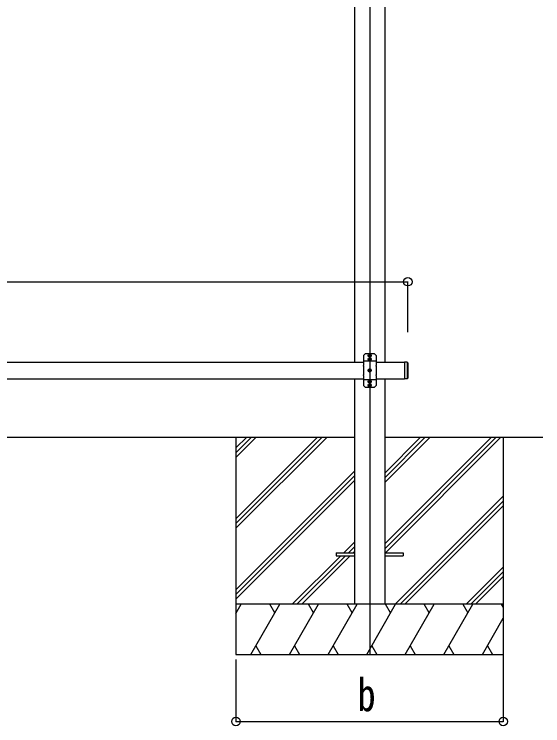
# Model space of a CAD drawing. Units: millimetres, scale not verified. Extents: x -12615 to 12615, y -8910 to 8910.
# Drawn here: x 356 to 1938, y -5951 to -3821 of the extents above; entities that cross this region are included whole.
import ezdxf
from ezdxf.enums import TextEntityAlignment as Align

# ---------------------------------------------------------------- set-up
doc = ezdxf.new("R2010")
doc.units = ezdxf.units.MM
doc.header["$LTSCALE"] = 40
for name, color, linetype in [('0-3_YKK_12', 2, 'Continuous'), ('0-4_YKK_13', 4, 'Continuous'), ('0-5_YKK_A1', 4, 'Continuous'), ('0-6_YKK_D', 6, 'Continuous')]:
    doc.layers.add(name, color=color, linetype=linetype)
doc.styles.add('ＭＳ ゴシック', font='')
doc.styles.get('ＭＳ ゴシック').set_extended_font_data('MS Gothic')

msp = doc.modelspace()

# ---------------------------------------------------------------- linework, layer by layer
at = {"layer": '0-3_YKK_12'}
for p, q in [((1420.3, -2563.41), (1420.3, -5737.82)), ((1426.03, -4843.32), (1414.56, -4843.32)), ((1426.03, -4854.32), (1414.56, -4854.32)), ((1420.3, -4849.05), (1420.3, -4837.58)), ((1420.3, -4860.05), (1420.3, -4848.58)), ((1426.03, -4887.82), (1414.56, -4887.82)), ((1420.3, -4893.55), (1420.3, -4882.08)), ((1420.3, -4927.05), (1420.3, -4915.58)), ((1426.03, -4921.32), (1414.56, -4921.32)), ((1426.03, -4932.32), (1414.56, -4932.32)), ((1420.3, -4938.05), (1420.3, -4926.58))]:
    msp.add_line(p, q, dxfattribs=at)
at = {"layer": '0-4_YKK_13'}
for p, q in [((1406.3, -4837.82), (1401.3, -4842.82)), ((1401.3, -4842.82), (1401.3, -4873.1)), ((1419.58, -4837.82), (1406.3, -4837.82)), ((1417.92, -4842.72), (1418.96, -4842.7)), ((1417.92, -4843.91), (1418.96, -4843.93)), ((1417.92, -4853.72), (1418.96, -4853.7)), ((1417.92, -4854.91), (1418.96, -4854.93)), ((1418.96, -4842.7), (1419.57, -4842.59)), ((1418.96, -4843.93), (1419.57, -4844.05)), ((1418.96, -4853.7), (1419.57, -4853.59)), ((1418.96, -4854.93), (1419.57, -4855.05)), ((1419.68, -4841.98), (1419.57, -4842.59)), ((1419.68, -4844.65), (1419.57, -4844.05)), ((1419.68, -4852.98), (1419.57, -4853.59)), ((1419.68, -4855.65), (1419.57, -4855.05)), ((1419.7, -4840.94), (1419.68, -4841.98)), ((1419.7, -4845.69), (1419.68, -4844.65)), ((1419.7, -4851.94), (1419.68, -4852.98)), ((1419.7, -4856.69), (1419.68, -4855.65)), ((1420.89, -4840.94), (1420.91, -4841.98)), ((1420.89, -4845.69), (1420.91, -4844.65)), ((1420.89, -4851.94), (1420.91, -4852.98)), ((1420.89, -4856.69), (1420.91, -4855.65)), ((1420.91, -4841.98), (1421.03, -4842.59)), ((1420.91, -4844.65), (1421.03, -4844.05)), ((1420.91, -4852.98), (1421.03, -4853.59)), ((1420.91, -4855.65), (1421.03, -4855.05)), ((1434.3, -4837.82), (1421.01, -4837.82)), ((1421.63, -4842.7), (1421.03, -4842.59)), ((1421.63, -4843.93), (1421.03, -4844.05)), ((1421.63, -4853.7), (1421.03, -4853.59)), ((1421.63, -4854.93), (1421.03, -4855.05)), ((1422.67, -4842.72), (1421.63, -4842.7)), ((1422.67, -4843.91), (1421.63, -4843.93)), ((1422.67, -4853.72), (1421.63, -4853.7)), ((1422.67, -4854.91), (1421.63, -4854.93)), ((1434.3, -4837.82), (1439.3, -4842.82)), ((1439.3, -4842.82), (1439.3, -4873.1)), ((1439.3, -4860.22), (1401.3, -4860.22)), ((1401.3, -4874.53), (1401.3, -4901.1)), ((1439.3, -4874.53), (1439.3, -4901.1)), ((1524.3, -4862.82), (1524.3, -4912.82)), ((1532.3, -4862.82), (1532.3, -4912.82)), ((1534.3, -4864.82), (1534.3, -4910.82)), ((1417.92, -4887.22), (1418.96, -4887.2)), ((1417.92, -4888.41), (1418.96, -4888.43)), ((1418.96, -4887.2), (1419.57, -4887.09)), ((1418.96, -4888.43), (1419.57, -4888.55)), ((1419.68, -4886.48), (1419.57, -4887.09)), ((1419.68, -4889.15), (1419.57, -4888.55)), ((1419.7, -4885.44), (1419.68, -4886.48)), ((1419.7, -4890.19), (1419.68, -4889.15)), ((1420.89, -4885.44), (1420.91, -4886.48)), ((1420.89, -4890.19), (1420.91, -4889.15)), ((1420.91, -4886.48), (1421.03, -4887.09)), ((1420.91, -4889.15), (1421.03, -4888.55)), ((1421.63, -4887.2), (1421.03, -4887.09)), ((1421.63, -4888.43), (1421.03, -4888.55)), ((1422.67, -4887.22), (1421.63, -4887.2)), ((1422.67, -4888.41), (1421.63, -4888.43)), ((1401.3, -4902.53), (1401.3, -4932.82)), ((1439.3, -4915.42), (1401.3, -4915.42)), ((1419.68, -4919.98), (1419.57, -4920.59)), ((1419.7, -4918.94), (1419.68, -4919.98)), ((1420.89, -4918.94), (1420.91, -4919.98)), ((1420.91, -4919.98), (1421.03, -4920.59)), ((1439.3, -4902.53), (1439.3, -4932.82)), ((1532.3, -4912.82), (1524.3, -4912.82)), ((1534.3, -4910.82), (1532.3, -4912.82)), ((1406.3, -4937.82), (1401.3, -4932.82)), ((1406.3, -4937.82), (1419.58, -4937.82)), ((1417.92, -4920.72), (1418.96, -4920.7)), ((1417.92, -4921.91), (1418.96, -4921.93)), ((1417.92, -4931.72), (1418.96, -4931.7)), ((1417.92, -4932.91), (1418.96, -4932.93)), ((1418.96, -4920.7), (1419.57, -4920.59)), ((1418.96, -4921.93), (1419.57, -4922.05)), ((1418.96, -4931.7), (1419.57, -4931.59)), ((1418.96, -4932.93), (1419.57, -4933.05)), ((1419.68, -4922.65), (1419.57, -4922.05)), ((1419.68, -4930.98), (1419.57, -4931.59)), ((1419.68, -4933.65), (1419.57, -4933.05)), ((1419.7, -4923.69), (1419.68, -4922.65)), ((1419.7, -4929.94), (1419.68, -4930.98)), ((1419.7, -4934.69), (1419.68, -4933.65)), ((1420.89, -4923.69), (1420.91, -4922.65)), ((1420.89, -4929.94), (1420.91, -4930.98)), ((1420.89, -4934.69), (1420.91, -4933.65)), ((1420.91, -4922.65), (1421.03, -4922.05)), ((1420.91, -4930.98), (1421.03, -4931.59)), ((1420.91, -4933.65), (1421.03, -4933.05)), ((1421.01, -4937.82), (1434.3, -4937.82)), ((1421.63, -4920.7), (1421.03, -4920.59)), ((1421.63, -4921.93), (1421.03, -4922.05)), ((1421.63, -4931.7), (1421.03, -4931.59)), ((1421.63, -4932.93), (1421.03, -4933.05)), ((1422.67, -4920.72), (1421.63, -4920.7)), ((1422.67, -4921.91), (1421.63, -4921.93)), ((1422.67, -4931.72), (1421.63, -4931.7)), ((1422.67, -4932.91), (1421.63, -4932.93)), ((1434.3, -4937.82), (1439.3, -4932.82)), ((1320.3, -5433.32), (1320.3, -5442.32)), ((1320.3, -5433.32), (1375.1, -5433.32)), ((1320.3, -5442.32), (1375.1, -5442.32)), ((1465.5, -5433.32), (1520.3, -5433.32)), ((1465.5, -5442.32), (1520.3, -5442.32)), ((1520.3, -5433.32), (1520.3, -5442.32))]:
    msp.add_line(p, q, dxfattribs=at)
msp.add_lwpolyline([(1534.3, -4864.82), (1532.3, -4862.82), (1524.3, -4862.82)], dxfattribs=at)
for centre in [(1420.3, -4843.32), (1420.3, -4854.32), (1420.3, -4887.82), (1420.3, -4921.32), (1420.3, -4932.32)]:
    msp.add_circle(centre, 4.74, dxfattribs=at)
for centre, radius, start, end in [((1420.3, -4843.32), 2.45, 165.9892, 194.0108), ((1420.3, -4854.32), 2.45, 165.9892, 194.0108), ((1420.3, -4837.12), 1, 224.427, 315.573), ((1420.3, -4843.32), 2.45, 75.9892, 104.0108), ((1420.3, -4843.32), 2.45, 255.9892, 284.0108), ((1420.3, -4854.32), 2.45, 75.9892, 104.0108), ((1420.3, -4843.32), 2.45, 345.9892, 14.0108), ((1420.3, -4854.32), 2.45, 345.9892, 14.0108), ((1400.6, -4873.82), 1, 314.427, 45.573), ((1420.3, -4854.32), 2.45, 255.9892, 284.0108), ((1440, -4873.82), 1, 134.427, 225.573), ((1420.3, -4887.82), 2.45, 165.9892, 194.0108), ((1420.3, -4887.82), 2.45, 75.9892, 104.0108), ((1420.3, -4887.82), 2.45, 255.9892, 284.0108), ((1420.3, -4887.82), 2.45, 345.9892, 14.0108), ((1400.6, -4901.82), 1, 314.427, 45.573), ((1420.3, -4921.32), 2.45, 75.9892, 104.0108), ((1440, -4901.82), 1, 134.427, 225.573), ((1420.3, -4921.32), 2.45, 165.9892, 194.0108), ((1420.3, -4932.32), 2.45, 165.9892, 194.0108), ((1420.3, -4937.12), 1, 224.427, 315.573), ((1420.3, -4921.32), 2.45, 255.9892, 284.0108), ((1420.3, -4932.32), 2.45, 75.9892, 104.0108), ((1420.3, -4932.32), 2.45, 255.9892, 284.0108), ((1420.3, -4921.32), 2.45, 345.9892, 14.0108), ((1420.3, -4932.32), 2.45, 345.9892, 14.0108)]:
    msp.add_arc(centre, radius, start, end, dxfattribs=at)
at = {"layer": '0-5_YKK_A1'}
for p, q in [((1375.1, -2958.82), (1375.1, -4862.82)), ((1465.5, -2958.82), (1465.5, -4862.82)), ((59.3, -4862.82), (1401.3, -4862.82)), ((1439.3, -4862.82), (1524.3, -4862.82)), ((1524.3, -4862.82), (1524.3, -4912.82)), ((59.3, -4912.82), (1401.3, -4912.82)), ((1375.1, -4912.82), (1375.1, -5587.82)), ((1439.3, -4912.82), (1524.3, -4912.82)), ((1465.5, -4912.82), (1465.5, -5587.82)), ((-1187.5, -5087.82), (1375.1, -5087.82)), ((1020.1, -5087.82), (1020.1, -5737.82)), ((1020.1, -5331.99), (1264.27, -5087.82)), ((1020.1, -5346.13), (1278.42, -5087.82)), ((1020.1, -5360.28), (1292.56, -5087.82)), ((1020.1, -5148.15), (1080.43, -5087.82)), ((1020.1, -5134), (1066.28, -5087.82)), ((1020.1, -5119.86), (1052.14, -5087.82)), ((1465.3, -5407.29), (1784.77, -5087.82)), ((1465.3, -5421.43), (1798.92, -5087.82)), ((1465.3, -5223.45), (1600.93, -5087.82)), ((1465.3, -5209.3), (1586.78, -5087.82)), ((1465.3, -5195.16), (1572.64, -5087.82)), ((1465.5, -5087.82), (1938.33, -5087.82)), ((1467.56, -5433.32), (1813.06, -5087.82)), ((1820.1, -5087.82), (1820.1, -5737.82)), ((1020.1, -5544.12), (1374.9, -5189.33)), ((1020.1, -5558.27), (1374.9, -5203.47)), ((1020.1, -5572.41), (1374.9, -5217.61)), ((1496.9, -5587.82), (1820.1, -5264.63)), ((1511.05, -5587.82), (1820.1, -5278.77)), ((1525.19, -5587.82), (1820.1, -5292.91)), ((1343.04, -5433.32), (1374.9, -5401.46)), ((1357.18, -5433.32), (1374.9, -5415.6)), ((1371.32, -5433.32), (1374.9, -5429.74)), ((1188.54, -5587.82), (1334.04, -5442.32)), ((1202.68, -5587.82), (1348.18, -5442.32)), ((1216.82, -5587.82), (1362.32, -5442.32)), ((1709.04, -5587.82), (1820.1, -5476.76)), ((1723.18, -5587.82), (1820.1, -5490.9)), ((1737.32, -5587.82), (1820.1, -5505.04)), ((1820.1, -5587.82), (1020.1, -5587.82)), ((1020.1, -5615.32), (1035.97, -5587.82)), ((1064.84, -5737.82), (1151.44, -5587.82)), ((1136.44, -5613.8), (1121.44, -5587.81)), ((1180.31, -5737.81), (1266.91, -5587.82)), ((1251.91, -5613.8), (1236.91, -5587.82)), ((1295.78, -5737.82), (1382.38, -5587.82)), ((1367.38, -5613.8), (1352.38, -5587.82)), ((1411.25, -5737.82), (1497.85, -5587.82)), ((1482.85, -5613.8), (1467.85, -5587.81)), ((1526.72, -5737.82), (1613.32, -5587.82)), ((1598.32, -5613.8), (1583.32, -5587.82)), ((1642.19, -5737.82), (1728.8, -5587.82)), ((1698.79, -5587.82), (1713.79, -5613.8)), ((1814.26, -5587.82), (1820.1, -5597.92)), ((1757.66, -5737.82), (1820.1, -5629.68)), ((1079.84, -5711.84), (1094.84, -5737.82)), ((1195.31, -5711.84), (1210.31, -5737.81)), ((1310.78, -5711.83), (1325.78, -5737.82)), ((1426.25, -5711.84), (1441.25, -5737.82)), ((1541.72, -5711.84), (1556.72, -5737.82)), ((1657.19, -5711.84), (1672.19, -5737.82)), ((1772.66, -5711.84), (1787.66, -5737.82)), ((1020.1, -5737.82), (1820.1, -5737.82))]:
    msp.add_line(p, q, dxfattribs=at)
at = {"layer": '0-6_YKK_D'}
for p, q in [((-1339.7, -4622.07), (1534.3, -4622.07)), ((1534.3, -4773.07), (1534.3, -4621.07)), ((1820.1, -5738.82), (1820.1, -5939.74)), ((1020.1, -5753.03), (1020.1, -5939.74)), ((1020.1, -5938.74), (1820.1, -5938.74))]:
    msp.add_line(p, q, dxfattribs=at)
for centre in [(1534.3, -4622.07), (1020.1, -5938.74), (1820.1, -5938.74)]:
    msp.add_circle(centre, 12.75, dxfattribs=at)

# ---------------------------------------------------------------- texts
at = {"layer": '0-6_YKK_D', "style": 'ＭＳ ゴシック', "width": 0.8}
msp.add_text('b', height=98.97, dxfattribs=at).set_placement((1384.1, -5937.44), align=Align.BOTTOM_LEFT)

doc.saveas('drawing.dxf')
